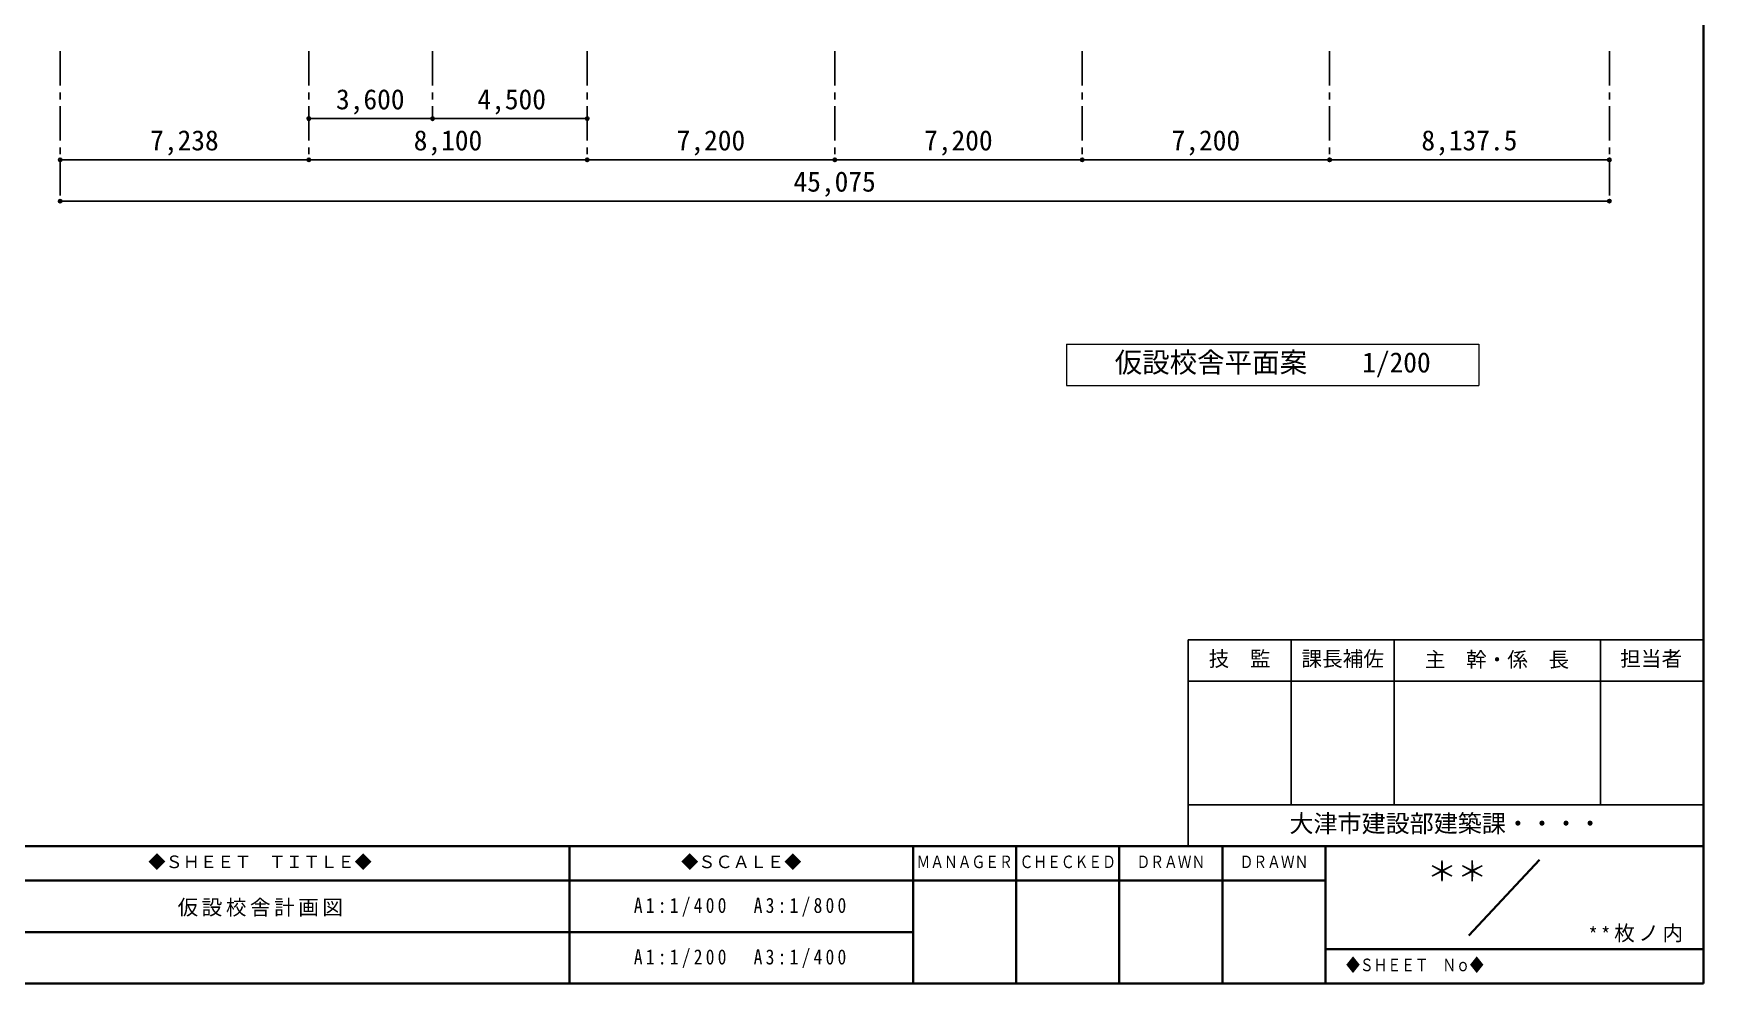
# Model space of a CAD drawing. Units: millimetres at full size, sheet at 1:400, with parts at 1:100 and 1:200. Extents: x -262470 to 153481, y -115676 to 116856.
# Drawn here: x 56291 to 153481, y -111144 to -55841 of the extents above; entities that cross this region are included whole.
import ezdxf
from ezdxf.enums import TextEntityAlignment as Align

# ---------------------------------------------------------------- set-up
doc = ezdxf.new("R2010")
doc.units = ezdxf.units.MM
doc.header["$LTSCALE"] = 400
doc.header["$PDMODE"] = 32
doc.header["$PDSIZE"] = 200
doc.linetypes.add('CHAIN1', pattern=[8, 5, -1, 1, -1])
for name, color, linetype, lineweight in [('1-9', 7, 'Continuous', 25), ('D-5', 1, 'Continuous', 25), ('F-0', 3, 'Continuous', 40)]:
    doc.layers.add(name, color=color, linetype=linetype, lineweight=lineweight)
doc.styles.add('ＭＳ ゴシック', font='')
doc.styles.get('ＭＳ ゴシック').set_extended_font_data('MS Gothic')

msp = doc.modelspace()

# ---------------------------------------------------------------- linework, layer by layer
at = {"layer": '1-9', "color": 4, "lineweight": 9}
for p, q in [((116410.8, -73927.9), (116410.8, -76327.9)), ((116410.8, -73927.9), (140410.8, -73927.9)), ((140410.8, -73927.9), (140410.8, -76327.9)), ((116410.8, -76327.9), (140410.8, -76327.9))]:
    msp.add_line(p, q, dxfattribs=at)
at = {"layer": 'D-5', "color": 3, "linetype": 'CHAIN1'}
for p, q in [((57846.1, -56879.8), (57846.1, -65602.8)), ((72321.1, -56879.8), (72321.1, -63202.8)), ((79521.1, -56879.8), (79521.1, -60802.8)), ((88521.1, -56879.8), (88521.1, -63202.8)), ((102921.1, -56879.8), (102921.1, -63202.8)), ((117321.1, -56879.8), (117321.1, -63202.8)), ((131721.1, -56879.8), (131721.1, -63202.8)), ((147996.1, -56879.8), (147996.1, -65602.8))]:
    msp.add_line(p, q, dxfattribs=at)
at = {"layer": 'D-5', "color": 3}
for p, q in [((72321.1, -60802.8), (88521.1, -60802.8)), ((57846.1, -63202.8), (72321.1, -63202.8)), ((72321.1, -63202.8), (88521.1, -63202.8)), ((88521.1, -63202.8), (102921.1, -63202.8)), ((102921.1, -63202.8), (117321.1, -63202.8)), ((117321.1, -63202.8), (131721.1, -63202.8)), ((131721.1, -63202.8), (147996.1, -63202.8)), ((57846.1, -65602.8), (147996.1, -65602.8))]:
    msp.add_line(p, q, dxfattribs=at)
for p in [(72321.1, -60802.8), (79521.1, -60802.8), (88521.1, -60802.8), (57846.1, -63202.8), (72321.1, -63202.8), (88521.1, -63202.8), (102921.1, -63202.8), (117321.1, -63202.8), (131721.1, -63202.8), (147996.1, -63202.8), (57846.1, -65602.8), (147996.1, -65602.8)]:
    msp.add_point(p, dxfattribs=at)
at = {"layer": 'F-0', "color": 5}
for p, q in [((153480.7, -111144.5), (153480.7, 116855.6)), ((-162519.3, -103144.5), (153480.7, -103144.5)), ((87480.6, -103144.5), (87480.6, -111144.5)), ((107480.7, -103144.5), (107480.7, -111144.5)), ((113480.6, -103144.5), (113480.6, -111144.5)), ((119480.7, -103144.5), (119480.7, -111144.5)), ((125480.7, -103144.5), (125480.7, -111144.5)), ((131480.7, -103144.5), (131480.7, -111144.5)), ((139827.3, -108344.4), (143934, -103944.4)), ((49480.7, -105144.5), (131480.7, -105144.5)), ((49480.7, -108144.5), (107480.7, -108144.5)), ((131480.7, -109144.5), (153480.7, -109144.5)), ((153480.7, -111144.5), (-162519.3, -111144.5))]:
    msp.add_line(p, q, dxfattribs=at)
at = {"layer": 'F-0', "color": 2, "lineweight": 25}
for p, q in [((123480.7, -91144.5), (123480.7, -103144.5)), ((153480.7, -91144.5), (123480.7, -91144.5)), ((129480.7, -91144.5), (129480.7, -100744.5)), ((135480.7, -91144.5), (135480.7, -100744.5)), ((147480.7, -91144.5), (147480.7, -100744.5)), ((153480.7, -91144.5), (153480.7, -103144.5)), ((153480.7, -93544.5), (123480.7, -93544.5)), ((153480.7, -100744.5), (123480.7, -100744.5)), ((153480.7, -103144.5), (123480.7, -103144.5))]:
    msp.add_line(p, q, dxfattribs=at)

# ---------------------------------------------------------------- texts
at = {"layer": '1-9', "style": 'ＭＳ ゴシック'}
msp.add_text('仮設校舎平面案\u3000\u30001/200', height=1173, dxfattribs=at).set_placement((119210.8, -75927.9), align=Align.BOTTOM_LEFT)
at = {"layer": 'D-5', "color": 3, "style": 'ＭＳ ゴシック'}
for s, p in [('3,600', (73899.1, -60613)), ('4,500', (82128.6, -60613)), ('7,238', (63083.6, -63002.8)), ('8,100', (78421.1, -63002.8)), ('7,200', (93721.1, -63002.8)), ('7,200', (108121.1, -63002.8)), ('7,200', (122521.1, -63002.8)), ('8,137.5', (137058.6, -63002.8)), ('45,075', (100521.1, -65402.8))]:
    msp.add_text(s, height=1173, dxfattribs=at).set_placement(p, align=Align.BOTTOM_LEFT)
at = {"layer": 'F-0', "color": 7, "style": 'ＭＳ ゴシック'}
for s, height, p in [('技\u3000監', 879.8, (124680.7, -92944.5)), ('課長補佐', 879.8, (130080.7, -92944.5)), ('主\u3000幹・係\u3000長', 879.8, (137259.4, -92990.1)), ('担当者', 879.8, (148628.3, -92935.4)), ('大津市建設部建築課・・・・', 1026, (129380.7, -102644.5))]:
    msp.add_text(s, height=height, dxfattribs=at).set_placement(p, align=Align.BOTTOM_LEFT)
at = {"layer": 'F-0', "style": 'ＭＳ ゴシック'}
for s, p in [('◆ＳＨＥＥＴ\u3000ＴＩＴＬＥ◆', (62980.7, -104644.5)), ('◆ＳＣＡＬＥ◆', (93980.7, -104644.5))]:
    msp.add_text(s, height=733.1, dxfattribs=at).set_placement(p, align=Align.BOTTOM_LEFT)
for s, height, width, p in [('ＭＡＮＡＧＥＲ', 733.1, 0.8, (107680.6, -104644.5)), ('ＣＨＥＣＫＥＤ', 733.1, 0.8, (113680.7, -104644.5)), ('ＤＲＡＷＮ', 733.1, 0.8, (120480.7, -104644.5)), ('ＤＲＡＷＮ', 733.1, 0.8, (126480.7, -104644.5)), ('＊＊', 1173, 1.1, (137377.3, -105544.4)), ('◆ＳＨＥＥＴ\u3000Ｎｏ◆', 733.1, 0.8, (132680.7, -110644.5))]:
    msp.add_text(s, height=height, dxfattribs=dict(at, width=width)).set_placement(p, align=Align.BOTTOM_LEFT)
at = {"layer": 'F-0', "char_height": 879.8, "attachment_point": 7, "style": 'ＭＳ ゴシック'}
for s, insert in [('\\T1.17;仮設校舎計画図', (64680.7, -107244.5)), ('\\T1.37;\\W0.85;A1:1/400\u3000A3:1/800', (91230.7, -107244.5)), ('\\T1.36;\\W0.9;**', (146780.7, -108744.5)), ('\\T1.17;枚ノ内', (148280.7, -108744.5)), ('\\T1.37;\\W0.85;A1:1/200\u3000A3:1/400', (91230.7, -110244.5))]:
    msp.add_mtext(s, dxfattribs=dict(at, insert=insert))

doc.saveas('drawing.dxf')
